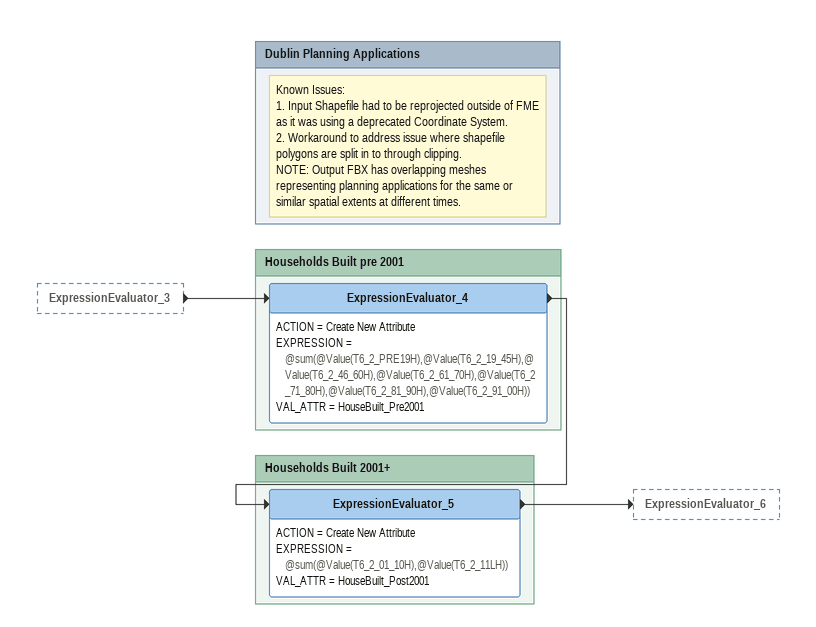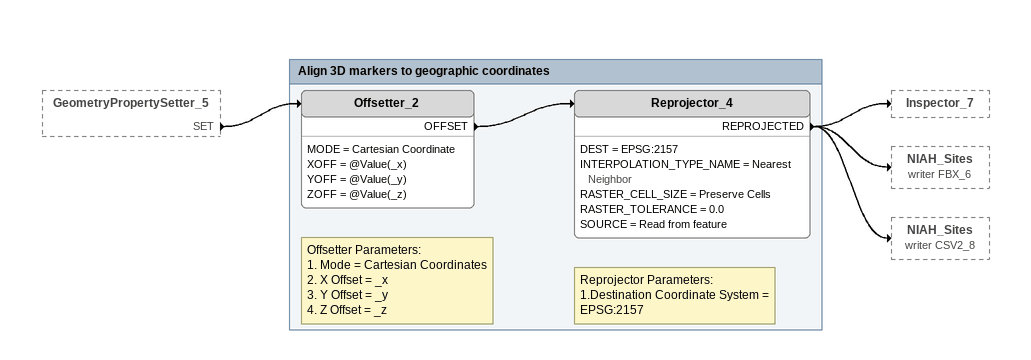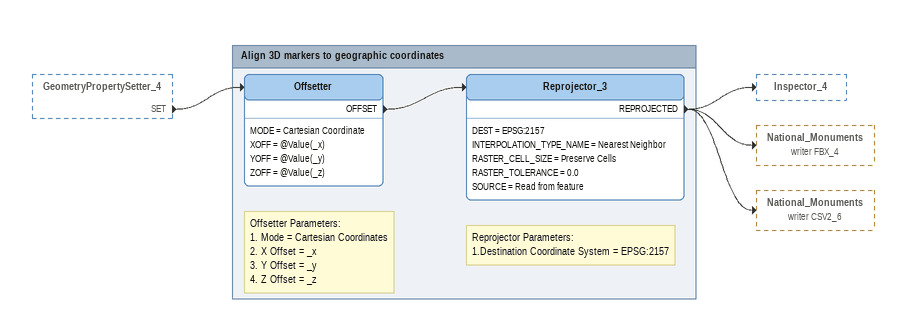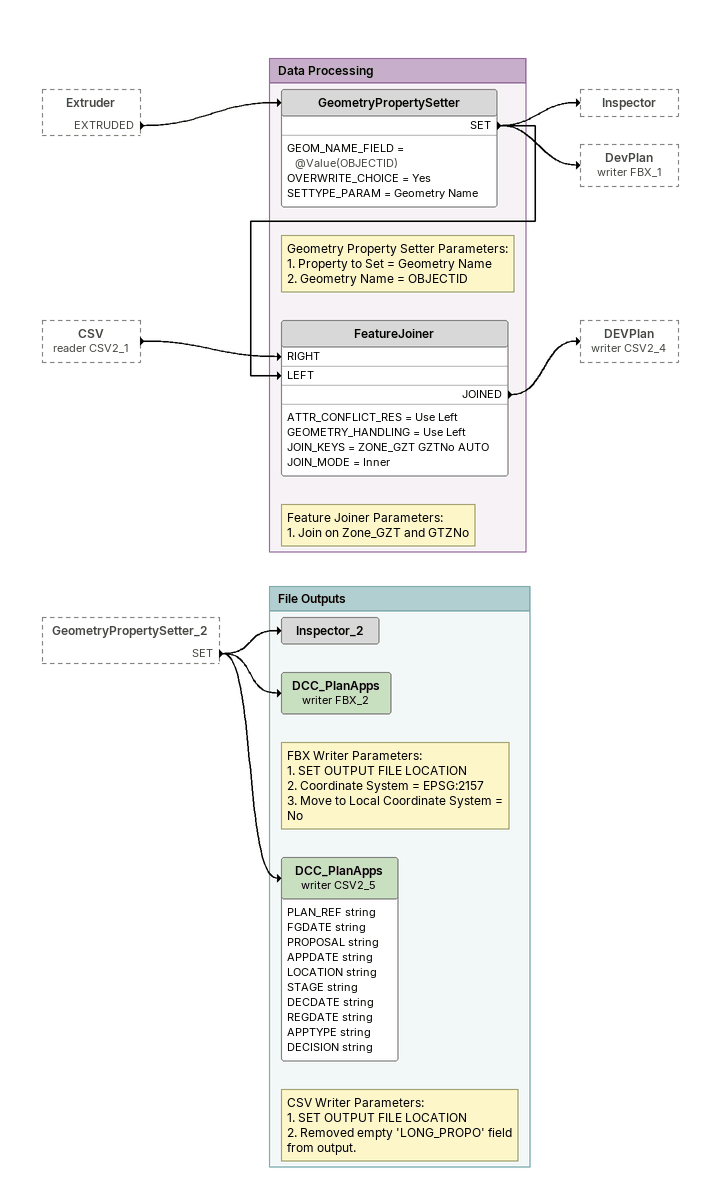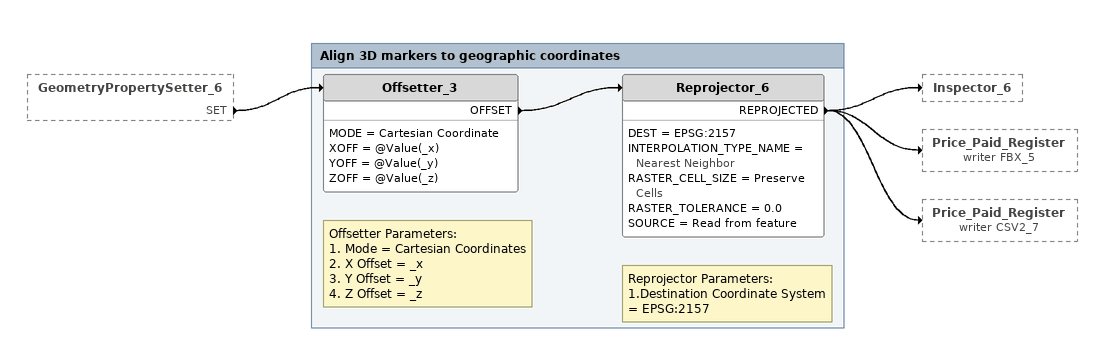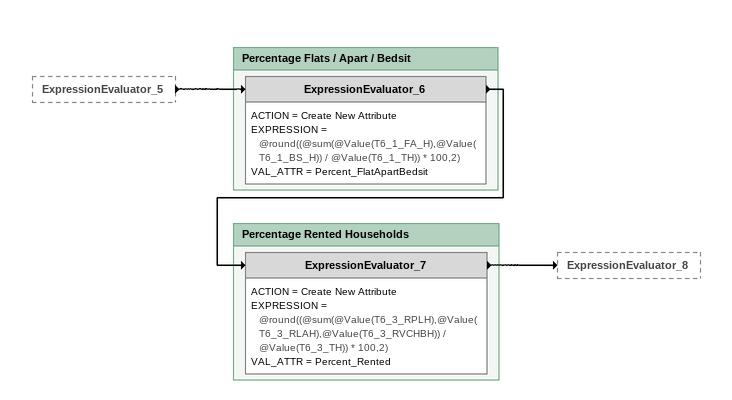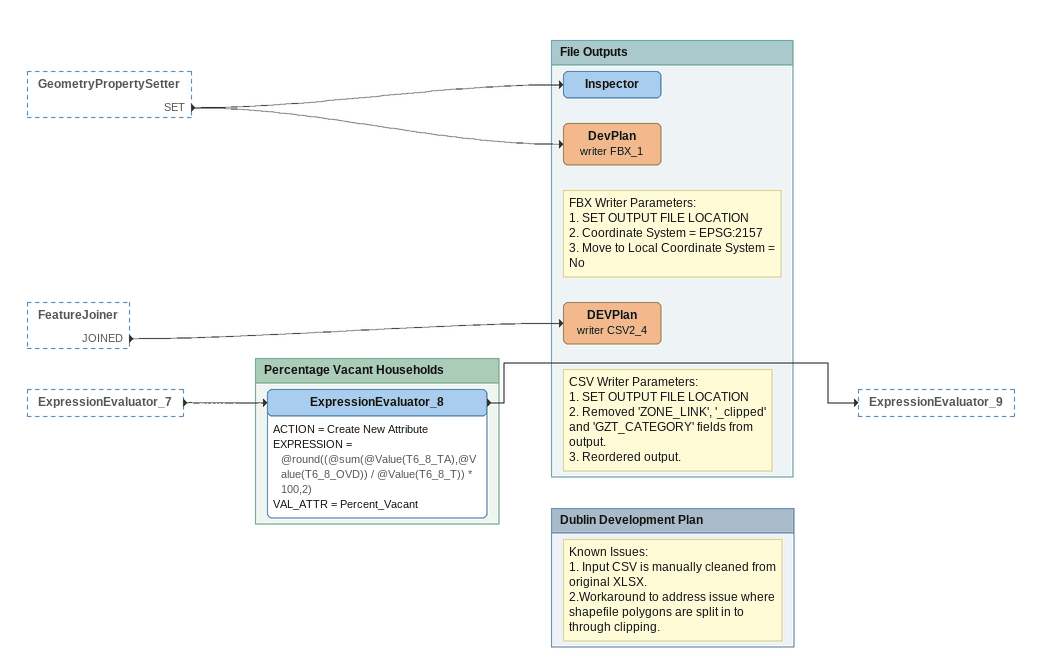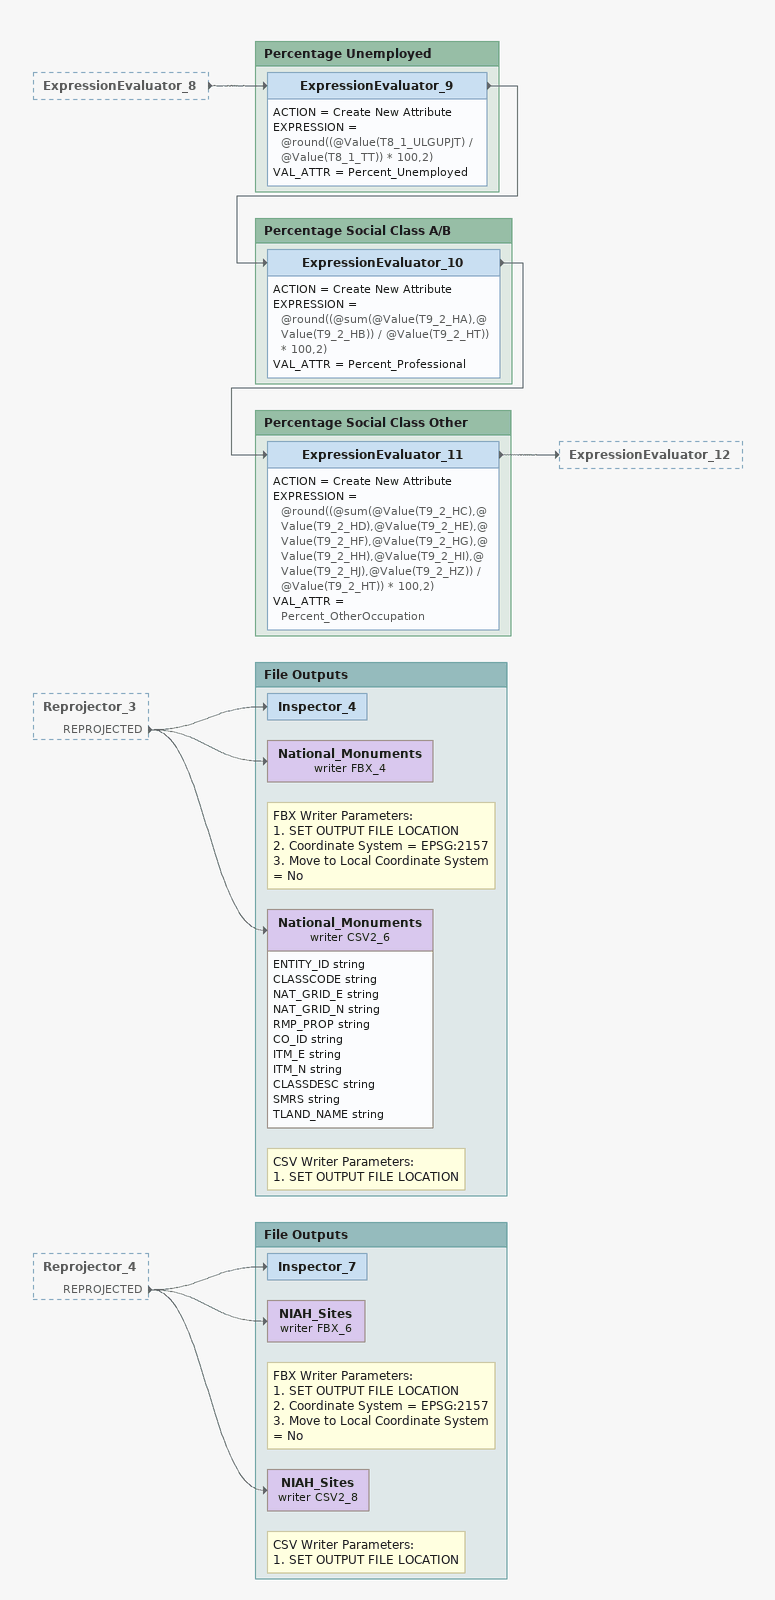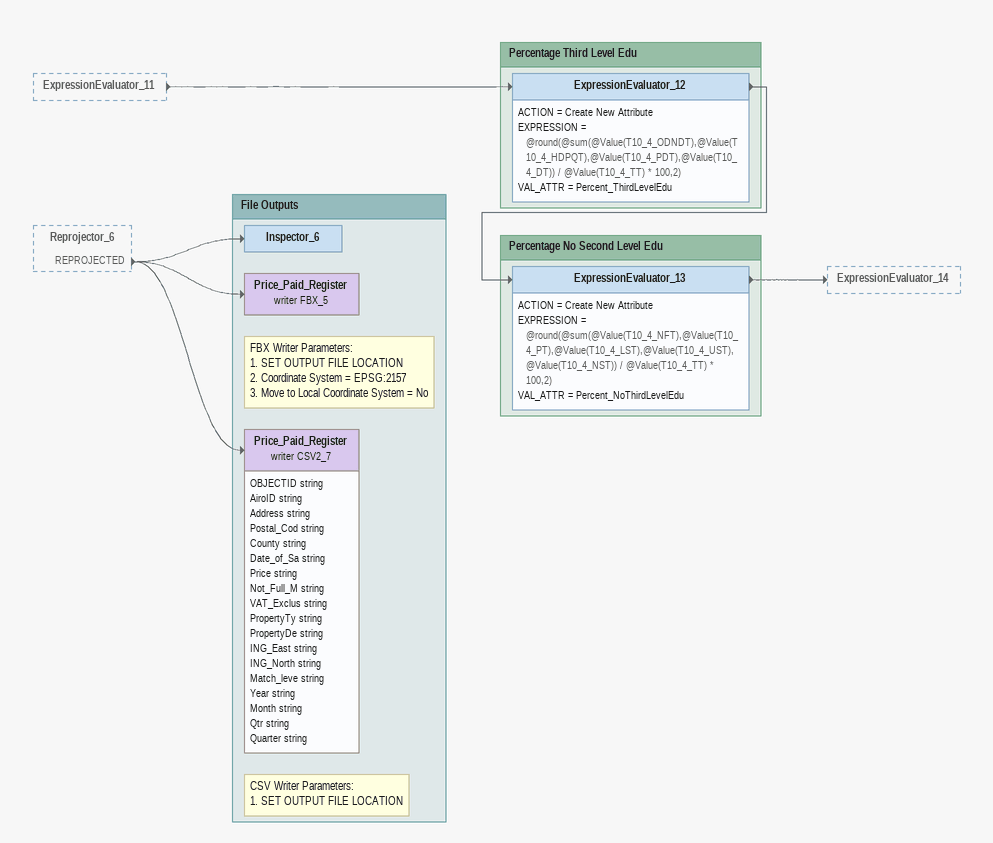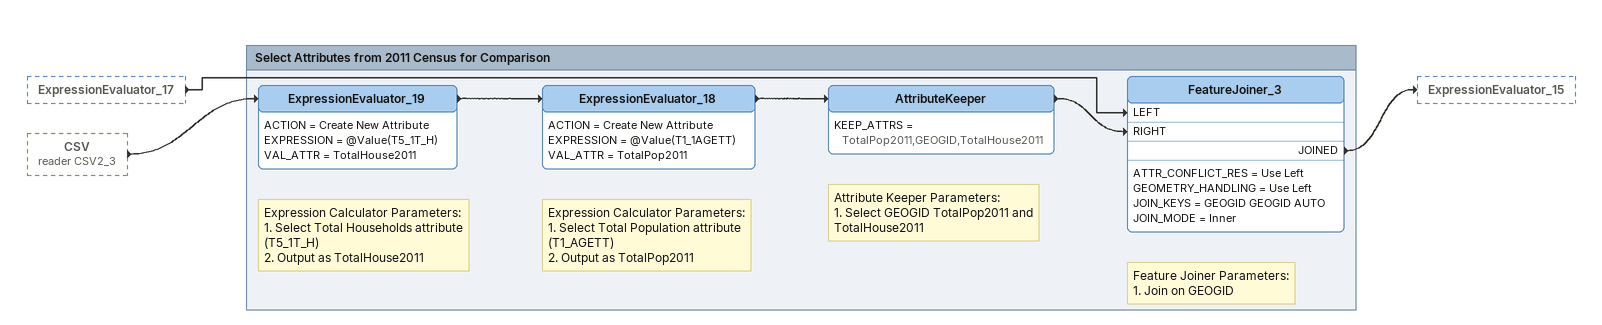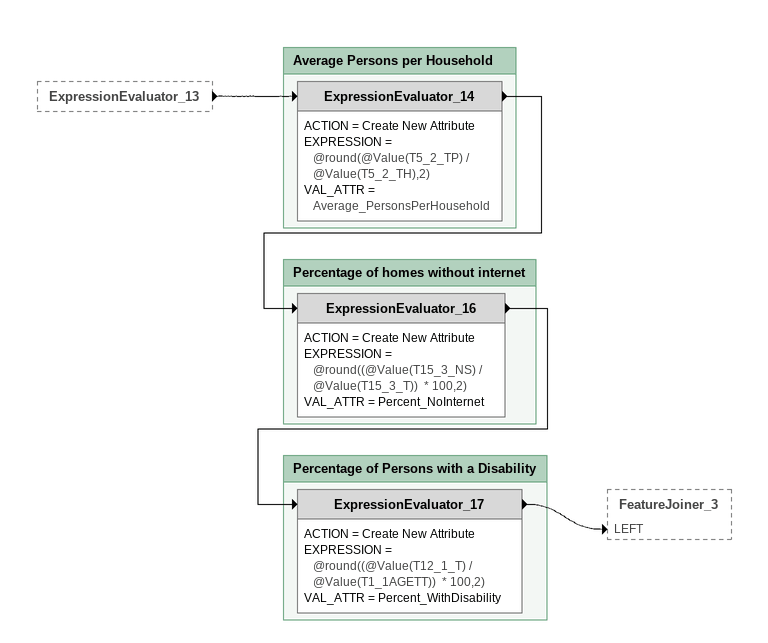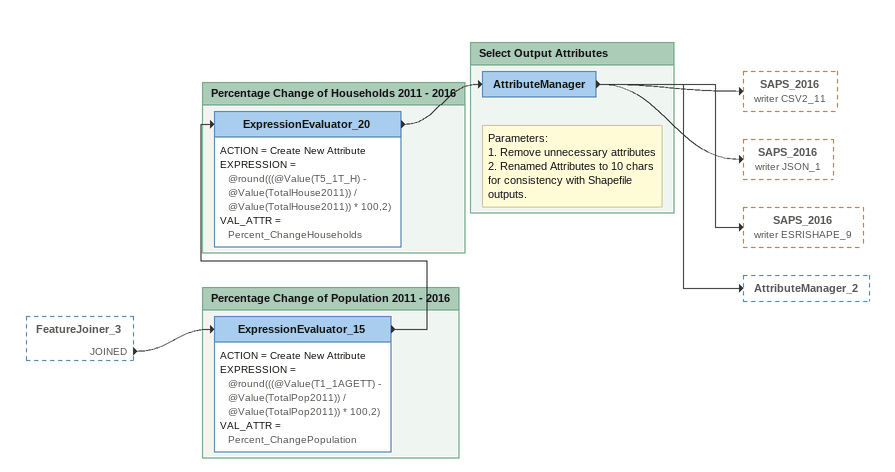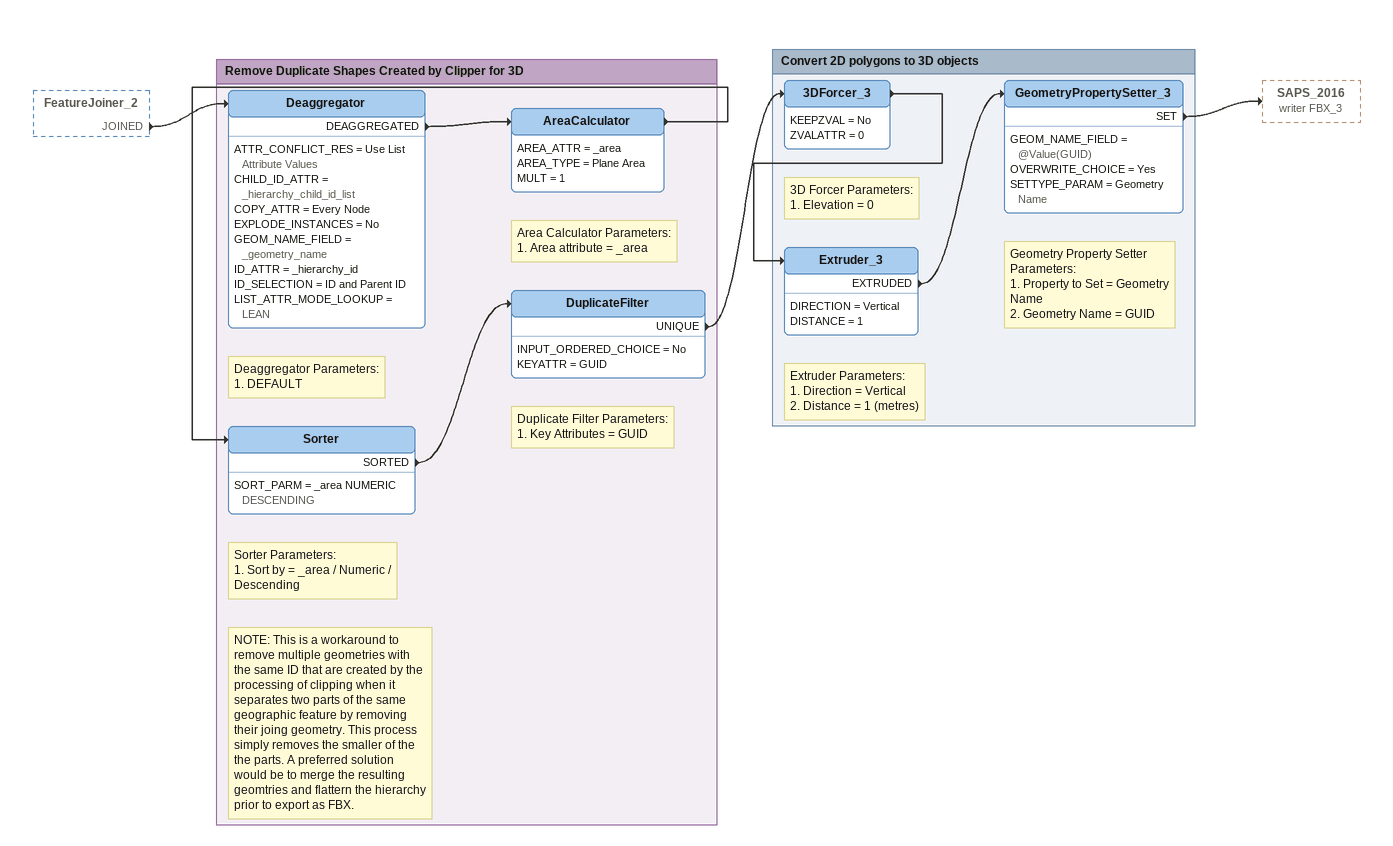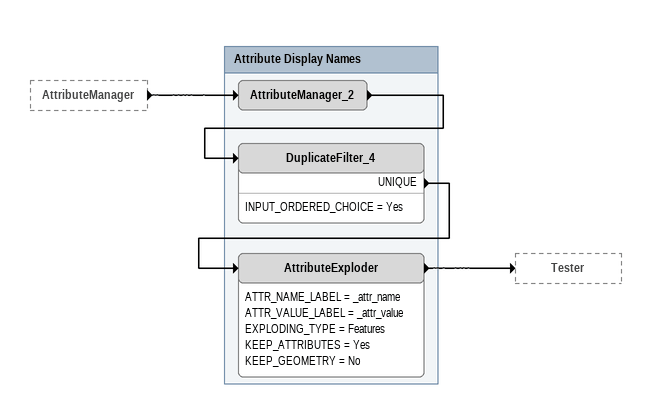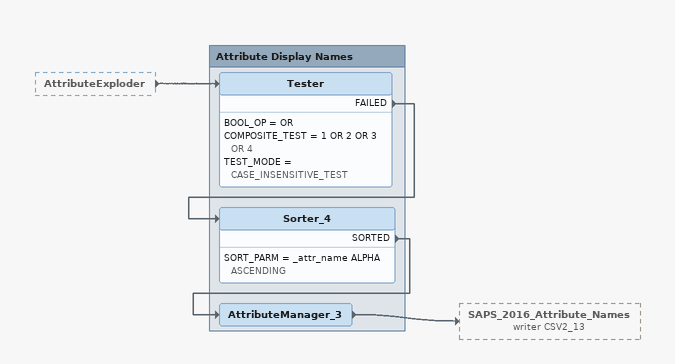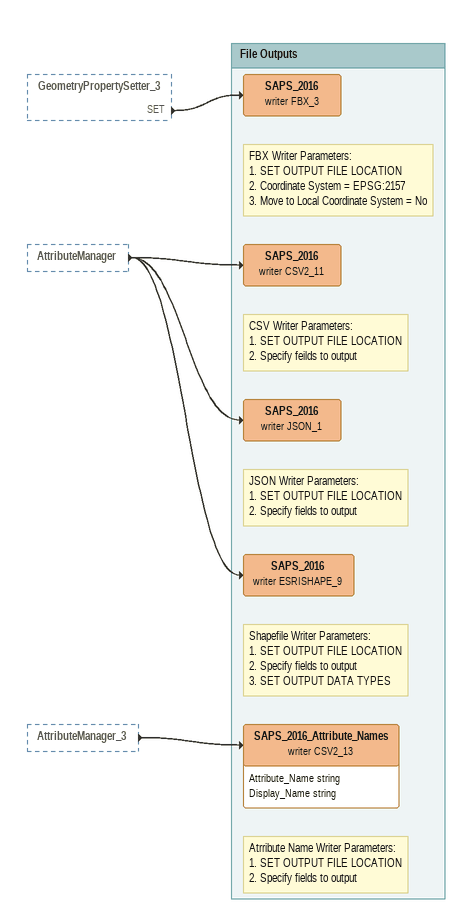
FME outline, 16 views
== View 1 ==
ExpressionEvaluator_3 [outside]
    -> ExpressionEvaluator_4

Bookmark: Households Built pre 2001
ExpressionEvaluator_4
    ACTION = Create New Attribute
    EXPRESSION = @sum(@Value(T6_2_PRE19H),@Value(T6_2_19_45H),@Value(T6_2_46_60H),@Value(T6_2_61_70H),@Value(T6_2_71_80H),@Value(T6_2_81_90H),@Value(T6_2_91_00H))
    VAL_ATTR = HouseBuilt_Pre2001
    -> ExpressionEvaluator_5

Bookmark: Households Built 2001+
ExpressionEvaluator_5
    ACTION = Create New Attribute
    EXPRESSION = @sum(@Value(T6_2_01_10H),@Value(T6_2_11LH))
    VAL_ATTR = HouseBuilt_Post2001
    -> ExpressionEvaluator_6

Bookmark: Dublin Planning Applications
Note: Known Issues: / 1. Input Shapefile had to be reprojected outside of FME as it was using a deprecated Coordinate System. / 2. Workaround to address issue where shapefile polygons are split in to through clipping. / NOTE: Output FBX has overlapping meshes representing planning applications for the same or similar spatial extents at different times.

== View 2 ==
GeometryPropertySetter_5 [outside]
    SET -> Offsetter_2

Bookmark: Align 3D markers to geographic coordinates
Note: Offsetter Parameters: / 1. Mode = Cartesian Coordinates / 2. X Offset = _x / 3. Y Offset = _y / 4. Z Offset = _z
Offsetter_2
    MODE = Cartesian Coordinate
    XOFF = @Value(_x)
    YOFF = @Value(_y)
    ZOFF = @Value(_z)
    OFFSET -> Reprojector_4
Note: Reprojector Parameters: / 1.Destination Coordinate System = EPSG:2157
Reprojector_4
    DEST = EPSG:2157
    INTERPOLATION_TYPE_NAME = Nearest Neighbor
    RASTER_CELL_SIZE = Preserve Cells
    RASTER_TOLERANCE = 0.0
    SOURCE = Read from feature
    REPROJECTED -> Inspector_7
    REPROJECTED -> NIAH_Sites (writer FBX_6)
    REPROJECTED -> NIAH_Sites (writer CSV2_8)

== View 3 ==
GeometryPropertySetter_4 [outside]
    SET -> Offsetter

Bookmark: Align 3D markers to geographic coordinates
Note: Offsetter Parameters: / 1. Mode = Cartesian Coordinates / 2. X Offset = _x / 3. Y Offset = _y / 4. Z Offset = _z
Offsetter
    MODE = Cartesian Coordinate
    XOFF = @Value(_x)
    YOFF = @Value(_y)
    ZOFF = @Value(_z)
    OFFSET -> Reprojector_3
Note: Reprojector Parameters: / 1.Destination Coordinate System = EPSG:2157
Reprojector_3
    DEST = EPSG:2157
    INTERPOLATION_TYPE_NAME = Nearest Neighbor
    RASTER_CELL_SIZE = Preserve Cells
    RASTER_TOLERANCE = 0.0
    SOURCE = Read from feature
    REPROJECTED -> Inspector_4
    REPROJECTED -> National_Monuments (writer FBX_4)
    REPROJECTED -> National_Monuments (writer CSV2_6)

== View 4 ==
Extruder [outside]
    EXTRUDED -> GeometryPropertySetter
CSV (reader CSV2_1) [outside]
    -> FeatureJoiner [RIGHT]
GeometryPropertySetter_2 [outside]
    SET -> DCC_PlanApps (writer FBX_2)
    SET -> Inspector_2
    SET -> DCC_PlanApps (writer CSV2_5)

Bookmark: Data Processing
Note: Geometry Property Setter Parameters: / 1. Property to Set = Geometry Name / 2. Geometry Name = OBJECTID
GeometryPropertySetter
    GEOM_NAME_FIELD = @Value(OBJECTID)
    OVERWRITE_CHOICE = Yes
    SETTYPE_PARAM = Geometry Name
    SET -> Inspector
    SET -> FeatureJoiner [LEFT]
    SET -> DevPlan (writer FBX_1)
Note: Feature Joiner Parameters: / 1. Join on Zone_GZT and GTZNo
FeatureJoiner
    ATTR_CONFLICT_RES = Use Left
    GEOMETRY_HANDLING = Use Left
    JOIN_KEYS = ZONE_GZT GZTNo AUTO
    JOIN_MODE = Inner
    JOINED -> DEVPlan (writer CSV2_4)

Bookmark: File Outputs
Inspector_2
Note: FBX Writer Parameters: / 1. SET OUTPUT FILE LOCATION / 2. Coordinate System = EPSG:2157 / 3. Move to Local Coordinate System = No
DCC_PlanApps (writer FBX_2)
Note: CSV Writer Parameters: / 1. SET OUTPUT FILE LOCATION / 2. Removed empty 'LONG_PROPO' field from output.
DCC_PlanApps (writer CSV2_5)
    attributes: PLAN_REF string, FGDATE string, PROPOSAL string, APPDATE string, LOCATION string, STAGE string, DECDATE string, REGDATE string, APPTYPE string, DECISION string

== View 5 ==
GeometryPropertySetter_6 [outside]
    SET -> Offsetter_3

Bookmark: Align 3D markers to geographic coordinates
Note: Offsetter Parameters: / 1. Mode = Cartesian Coordinates / 2. X Offset = _x / 3. Y Offset = _y / 4. Z Offset = _z
Offsetter_3
    MODE = Cartesian Coordinate
    XOFF = @Value(_x)
    YOFF = @Value(_y)
    ZOFF = @Value(_z)
    OFFSET -> Reprojector_6
Note: Reprojector Parameters: / 1.Destination Coordinate System = EPSG:2157
Reprojector_6
    DEST = EPSG:2157
    INTERPOLATION_TYPE_NAME = Nearest Neighbor
    RASTER_CELL_SIZE = Preserve Cells
    RASTER_TOLERANCE = 0.0
    SOURCE = Read from feature
    REPROJECTED -> Inspector_6
    REPROJECTED -> Price_Paid_Register (writer FBX_5)
    REPROJECTED -> Price_Paid_Register (writer CSV2_7)

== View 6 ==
ExpressionEvaluator_5 [outside]
    -> ExpressionEvaluator_6

Bookmark: Percentage Flats / Apart / Bedsit
ExpressionEvaluator_6
    ACTION = Create New Attribute
    EXPRESSION = @round((@sum(@Value(T6_1_FA_H),@Value(T6_1_BS_H)) / @Value(T6_1_TH)) * 100,2)
    VAL_ATTR = Percent_FlatApartBedsit
    -> ExpressionEvaluator_7

Bookmark: Percentage Rented Households
ExpressionEvaluator_7
    ACTION = Create New Attribute
    EXPRESSION = @round((@sum(@Value(T6_3_RPLH),@Value(T6_3_RLAH),@Value(T6_3_RVCHBH)) / @Value(T6_3_TH)) * 100,2)
    VAL_ATTR = Percent_Rented
    -> ExpressionEvaluator_8

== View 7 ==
GeometryPropertySetter [outside]
    SET -> Inspector
    SET -> DevPlan (writer FBX_1)
FeatureJoiner [outside]
    JOINED -> DEVPlan (writer CSV2_4)
ExpressionEvaluator_7 [outside]
    -> ExpressionEvaluator_8

Bookmark: File Outputs
Inspector
Note: FBX Writer Parameters: / 1. SET OUTPUT FILE LOCATION / 2. Coordinate System = EPSG:2157 / 3. Move to Local Coordinate System = No
DevPlan (writer FBX_1)
Note: CSV Writer Parameters: / 1. SET OUTPUT FILE LOCATION / 2. Removed 'ZONE_LINK', '_clipped' and 'GZT_CATEGORY' fields from output. / 3. Reordered output.
DEVPlan (writer CSV2_4)

Bookmark: Percentage Vacant Households
ExpressionEvaluator_8
    ACTION = Create New Attribute
    EXPRESSION = @round((@sum(@Value(T6_8_TA),@Value(T6_8_OVD)) / @Value(T6_8_T)) * 100,2)
    VAL_ATTR = Percent_Vacant
    -> ExpressionEvaluator_9

Bookmark: Dublin Development Plan
Note: Known Issues: / 1. Input CSV is manually cleaned from original XLSX. / 2.Workaround to address issue where shapefile polygons are split in to through clipping.

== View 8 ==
ExpressionEvaluator_8 [outside]
    -> ExpressionEvaluator_9
Reprojector_3 [outside]
    REPROJECTED -> Inspector_4
    REPROJECTED -> National_Monuments (writer FBX_4)
    REPROJECTED -> National_Monuments (writer CSV2_6)
Reprojector_4 [outside]
    REPROJECTED -> Inspector_7
    REPROJECTED -> NIAH_Sites (writer FBX_6)
    REPROJECTED -> NIAH_Sites (writer CSV2_8)

Bookmark: Percentage Unemployed
ExpressionEvaluator_9
    ACTION = Create New Attribute
    EXPRESSION = @round((@Value(T8_1_ULGUPJT) / @Value(T8_1_TT)) * 100,2)
    VAL_ATTR = Percent_Unemployed
    -> ExpressionEvaluator_10

Bookmark: Percentage Social Class A/B
ExpressionEvaluator_10
    ACTION = Create New Attribute
    EXPRESSION = @round((@sum(@Value(T9_2_HA),@Value(T9_2_HB)) / @Value(T9_2_HT)) * 100,2)
    VAL_ATTR = Percent_Professional
    -> ExpressionEvaluator_11

Bookmark: Percentage Social Class Other
ExpressionEvaluator_11
    ACTION = Create New Attribute
    EXPRESSION = @round((@sum(@Value(T9_2_HC),@Value(T9_2_HD),@Value(T9_2_HE),@Value(T9_2_HF),@Value(T9_2_HG),@Value(T9_2_HH),@Value(T9_2_HI),@Value(T9_2_HJ),@Value(T9_2_HZ)) / @Value(T9_2_HT)) * 100,2)
    VAL_ATTR = Percent_OtherOccupation
    -> ExpressionEvaluator_12

Bookmark: File Outputs
Inspector_4
Note: FBX Writer Parameters: / 1. SET OUTPUT FILE LOCATION / 2. Coordinate System = EPSG:2157 / 3. Move to Local Coordinate System = No
National_Monuments (writer FBX_4)
Note: CSV Writer Parameters: / 1. SET OUTPUT FILE LOCATION
National_Monuments (writer CSV2_6)
    attributes: ENTITY_ID string, CLASSCODE string, NAT_GRID_E string, NAT_GRID_N string, RMP_PROP string, CO_ID string, ITM_E string, ITM_N string, CLASSDESC string, SMRS string, TLAND_NAME string

Bookmark: File Outputs
Inspector_7
Note: FBX Writer Parameters: / 1. SET OUTPUT FILE LOCATION / 2. Coordinate System = EPSG:2157 / 3. Move to Local Coordinate System = No
NIAH_Sites (writer FBX_6)
Note: CSV Writer Parameters: / 1. SET OUTPUT FILE LOCATION
NIAH_Sites (writer CSV2_8)

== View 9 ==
ExpressionEvaluator_11 [outside]
    -> ExpressionEvaluator_12
Reprojector_6 [outside]
    REPROJECTED -> Inspector_6
    REPROJECTED -> Price_Paid_Register (writer FBX_5)
    REPROJECTED -> Price_Paid_Register (writer CSV2_7)

Bookmark: Percentage Third Level Edu
ExpressionEvaluator_12
    ACTION = Create New Attribute
    EXPRESSION = @round(@sum(@Value(T10_4_ODNDT),@Value(T10_4_HDPQT),@Value(T10_4_PDT),@Value(T10_4_DT)) / @Value(T10_4_TT) * 100,2)
    VAL_ATTR = Percent_ThirdLevelEdu
    -> ExpressionEvaluator_13

Bookmark: Percentage No Second Level Edu
ExpressionEvaluator_13
    ACTION = Create New Attribute
    EXPRESSION = @round(@sum(@Value(T10_4_NFT),@Value(T10_4_PT),@Value(T10_4_LST),@Value(T10_4_UST),@Value(T10_4_NST)) / @Value(T10_4_TT) * 100,2)
    VAL_ATTR = Percent_NoThirdLevelEdu
    -> ExpressionEvaluator_14

Bookmark: File Outputs
Inspector_6
Note: FBX Writer Parameters: / 1. SET OUTPUT FILE LOCATION / 2. Coordinate System = EPSG:2157 / 3. Move to Local Coordinate System = No
Price_Paid_Register (writer FBX_5)
Note: CSV Writer Parameters: / 1. SET OUTPUT FILE LOCATION
Price_Paid_Register (writer CSV2_7)
    attributes: OBJECTID string, AiroID string, Address string, Postal_Cod string, County string, Date_of_Sa string, Price string, Not_Full_M string, VAT_Exclus string, PropertyTy string, PropertyDe string, ING_East string, ING_North string, Match_leve string, Year string, Month string, Qtr string, Quarter string

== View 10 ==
ExpressionEvaluator_17 [outside]
    -> FeatureJoiner_3 [LEFT]
CSV (reader CSV2_3) [outside]
    -> ExpressionEvaluator_19

Bookmark: Select Attributes from 2011 Census for Comparison
Note: Expression Calculator Parameters: / 1. Select Total Households attribute (T5_1T_H) / 2. Output as TotalHouse2011
ExpressionEvaluator_19
    ACTION = Create New Attribute
    EXPRESSION = @Value(T5_1T_H)
    VAL_ATTR = TotalHouse2011
    -> ExpressionEvaluator_18
Note: Expression Calculator Parameters: / 1. Select Total Population attribute (T1_AGETT) / 2. Output as TotalPop2011
ExpressionEvaluator_18
    ACTION = Create New Attribute
    EXPRESSION = @Value(T1_1AGETT)
    VAL_ATTR = TotalPop2011
    -> AttributeKeeper
Note: Attribute Keeper Parameters: / 1. Select GEOGID TotalPop2011 and TotalHouse2011
AttributeKeeper
    KEEP_ATTRS = TotalPop2011,GEOGID,TotalHouse2011
    -> FeatureJoiner_3 [RIGHT]
Note: Feature Joiner Parameters: / 1. Join on GEOGID
FeatureJoiner_3
    ATTR_CONFLICT_RES = Use Left
    GEOMETRY_HANDLING = Use Left
    JOIN_KEYS = GEOGID GEOGID AUTO
    JOIN_MODE = Inner
    JOINED -> ExpressionEvaluator_15

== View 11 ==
ExpressionEvaluator_13 [outside]
    -> ExpressionEvaluator_14

Bookmark: Average Persons per Household
ExpressionEvaluator_14
    ACTION = Create New Attribute
    EXPRESSION = @round(@Value(T5_2_TP) / @Value(T5_2_TH),2)
    VAL_ATTR = Average_PersonsPerHousehold
    -> ExpressionEvaluator_16

Bookmark: Percentage of homes without internet
ExpressionEvaluator_16
    ACTION = Create New Attribute
    EXPRESSION = @round((@Value(T15_3_NS) / @Value(T15_3_T))  * 100,2)
    VAL_ATTR = Percent_NoInternet
    -> ExpressionEvaluator_17

Bookmark: Percentage of Persons with a Disability
ExpressionEvaluator_17
    ACTION = Create New Attribute
    EXPRESSION = @round((@Value(T12_1_T) / @Value(T1_1AGETT))  * 100,2)
    VAL_ATTR = Percent_WithDisability
    -> FeatureJoiner_3 [LEFT]

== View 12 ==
FeatureJoiner_3 [outside]
    JOINED -> ExpressionEvaluator_15

Bookmark: Percentage Change of Population 2011 - 2016
ExpressionEvaluator_15
    ACTION = Create New Attribute
    EXPRESSION = @round(((@Value(T1_1AGETT) - @Value(TotalPop2011)) / @Value(TotalPop2011)) * 100,2)
    VAL_ATTR = Percent_ChangePopulation
    -> ExpressionEvaluator_20

Bookmark: Percentage Change of Households 2011 - 2016
ExpressionEvaluator_20
    ACTION = Create New Attribute
    EXPRESSION = @round(((@Value(T5_1T_H) - @Value(TotalHouse2011)) / @Value(TotalHouse2011)) * 100,2)
    VAL_ATTR = Percent_ChangeHouseholds
    -> AttributeManager

Bookmark: Select Output Attributes
Note: Parameters: / 1. Remove unnecessary attributes / 2. Renamed Attributes to 10 chars for consistency with Shapefile outputs.
AttributeManager
    -> SAPS_2016 (writer CSV2_11)
    -> SAPS_2016 (writer JSON_1)
    -> SAPS_2016 (writer ESRISHAPE_9)
    -> AttributeManager_2

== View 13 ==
FeatureJoiner_2 [outside]
    JOINED -> Deaggregator

Bookmark: Remove Duplicate Shapes Created by Clipper for 3D
Note: Deaggregator Parameters: / 1. DEFAULT
Deaggregator
    ATTR_CONFLICT_RES = Use List Attribute Values
    CHILD_ID_ATTR = _hierarchy_child_id_list
    COPY_ATTR = Every Node
    EXPLODE_INSTANCES = No
    GEOM_NAME_FIELD = _geometry_name
    ID_ATTR = _hierarchy_id
    ID_SELECTION = ID and Parent ID
    LIST_ATTR_MODE_LOOKUP = LEAN
    DEAGGREGATED -> AreaCalculator
Note: Area Calculator Parameters: / 1. Area attribute = _area
AreaCalculator
    AREA_ATTR = _area
    AREA_TYPE = Plane Area
    MULT = 1
    -> Sorter
Note: Sorter Parameters: / 1. Sort by = _area / Numeric / Descending
Note: NOTE: This is a workaround to remove multiple geometries with the same ID that are created by the processing of clipping when it separates two parts of the same geographic feature by removing their joing geometry. This process simply removes the smaller of the the parts. A preferred solution would be to merge the resulting geomtries and flattern the hierarchy prior to export as FBX.
Sorter
    SORT_PARM = _area NUMERIC DESCENDING
    SORTED -> DuplicateFilter
Note: Duplicate Filter Parameters: / 1. Key Attributes = GUID
DuplicateFilter
    INPUT_ORDERED_CHOICE = No
    KEYATTR = GUID
    UNIQUE -> 3DForcer_3

Bookmark: Convert 2D polygons to 3D objects
3DForcer_3
    KEEPZVAL = No
    ZVALATTR = 0
    -> Extruder_3
Note: 3D Forcer Parameters: / 1. Elevation = 0
Note: Extruder Parameters: / 1. Direction = Vertical / 2. Distance = 1 (metres)
Extruder_3
    DIRECTION = Vertical
    DISTANCE = 1
    EXTRUDED -> GeometryPropertySetter_3
Note: Geometry Property Setter Parameters: / 1. Property to Set = Geometry Name / 2. Geometry Name = GUID
GeometryPropertySetter_3
    GEOM_NAME_FIELD = @Value(GUID)
    OVERWRITE_CHOICE = Yes
    SETTYPE_PARAM = Geometry Name
    SET -> SAPS_2016 (writer FBX_3)

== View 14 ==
AttributeManager [outside]
    -> AttributeManager_2

Bookmark: Attribute Display Names
AttributeManager_2
    -> DuplicateFilter_4
DuplicateFilter_4
    INPUT_ORDERED_CHOICE = Yes
    UNIQUE -> AttributeExploder
AttributeExploder
    ATTR_NAME_LABEL = _attr_name
    ATTR_VALUE_LABEL = _attr_value
    EXPLODING_TYPE = Features
    KEEP_ATTRIBUTES = Yes
    KEEP_GEOMETRY = No
    -> Tester

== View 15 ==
AttributeExploder [outside]
    -> Tester

Bookmark: Attribute Display Names
Tester
    BOOL_OP = OR
    COMPOSITE_TEST = 1 OR 2 OR 3 OR 4
    TEST_MODE = CASE_INSENSITIVE_TEST
    FAILED -> Sorter_4
Sorter_4
    SORT_PARM = _attr_name ALPHA ASCENDING
    SORTED -> AttributeManager_3
AttributeManager_3
    -> SAPS_2016_Attribute_Names (writer CSV2_13)

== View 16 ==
GeometryPropertySetter_3 [outside]
    SET -> SAPS_2016 (writer FBX_3)
AttributeManager [outside]
    -> SAPS_2016 (writer CSV2_11)
    -> SAPS_2016 (writer JSON_1)
    -> SAPS_2016 (writer ESRISHAPE_9)
AttributeManager_3 [outside]
    -> SAPS_2016_Attribute_Names (writer CSV2_13)

Bookmark: File Outputs
Note: FBX Writer Parameters: / 1. SET OUTPUT FILE LOCATION / 2. Coordinate System = EPSG:2157 / 3. Move to Local Coordinate System = No
SAPS_2016 (writer FBX_3)
Note: CSV Writer Parameters: / 1. SET OUTPUT FILE LOCATION / 2. Specify feilds to output
SAPS_2016 (writer CSV2_11)
Note: JSON Writer Parameters: / 1. SET OUTPUT FILE LOCATION / 2. Specify fields to output
SAPS_2016 (writer JSON_1)
Note: Shapefile Writer Parameters: / 1. SET OUTPUT FILE LOCATION / 2. Specify fields to output / 3. SET OUTPUT DATA TYPES
SAPS_2016 (writer ESRISHAPE_9)
Note: Atrribute Name Writer Parameters: / 1. SET OUTPUT FILE LOCATION / 2. Specify fields to output
SAPS_2016_Attribute_Names (writer CSV2_13)
    attributes: Attribute_Name string, Display_Name string
